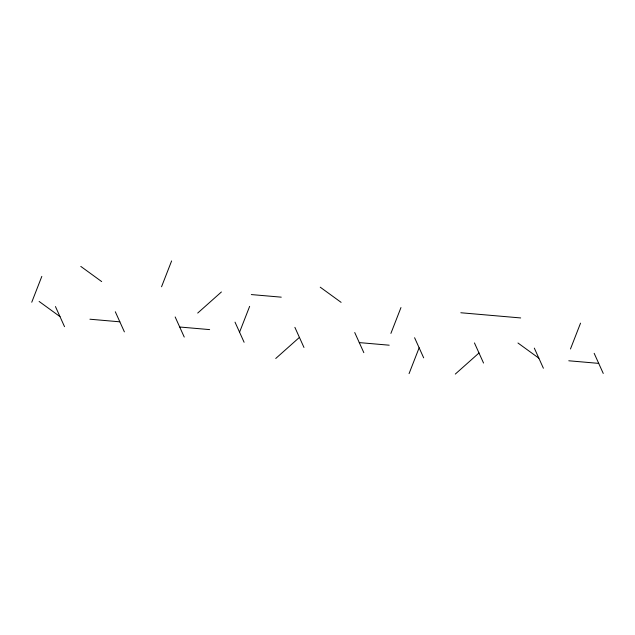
<?xml version="1.0" encoding="UTF-8"?>
<svg xmlns="http://www.w3.org/2000/svg" width="635" height="635" viewBox="0 0 635 635"><rect width="100%" height="100%" fill="white"/><g stroke="black" fill="none" stroke-linecap="round" stroke-linejoin="round"><path stroke-width="0.95" d="M31.75 302.236L41.823 276.384M161.544 286.774L171.617 260.921M239.562 332.208L249.642 306.356M390.898 333.407L400.971 307.554M409.059 373.642L419.14 347.789M570.468 348.996L580.541 323.144M197.707 313.063L221.401 291.973M275.733 358.489L299.418 337.399M455.303 374.078L478.996 352.989M251.325 294.569L281.257 297.164M460.827 312.753L520.684 317.945M89.924 319.214L119.848 321.818M179.705 327.009L209.637 329.605M359.275 342.598L389.207 345.194M568.777 360.775L598.71 363.379M517.969 343.003L538.853 358.18M320.231 287.187L341.114 302.363M80.804 266.406L101.679 281.583M39.108 301.442L59.992 316.619M594.169 353.314L603.25 373.436M534.313 348.123L543.393 368.236M474.448 342.924L483.537 363.045M414.591 337.733L423.68 357.846M354.735 332.534L363.823 352.655M294.878 327.342L303.967 347.456M235.021 322.143L244.102 342.265M175.165 316.952L184.245 337.066M115.308 311.753L124.389 331.875M55.451 306.562L64.532 326.676"/></g></svg>
